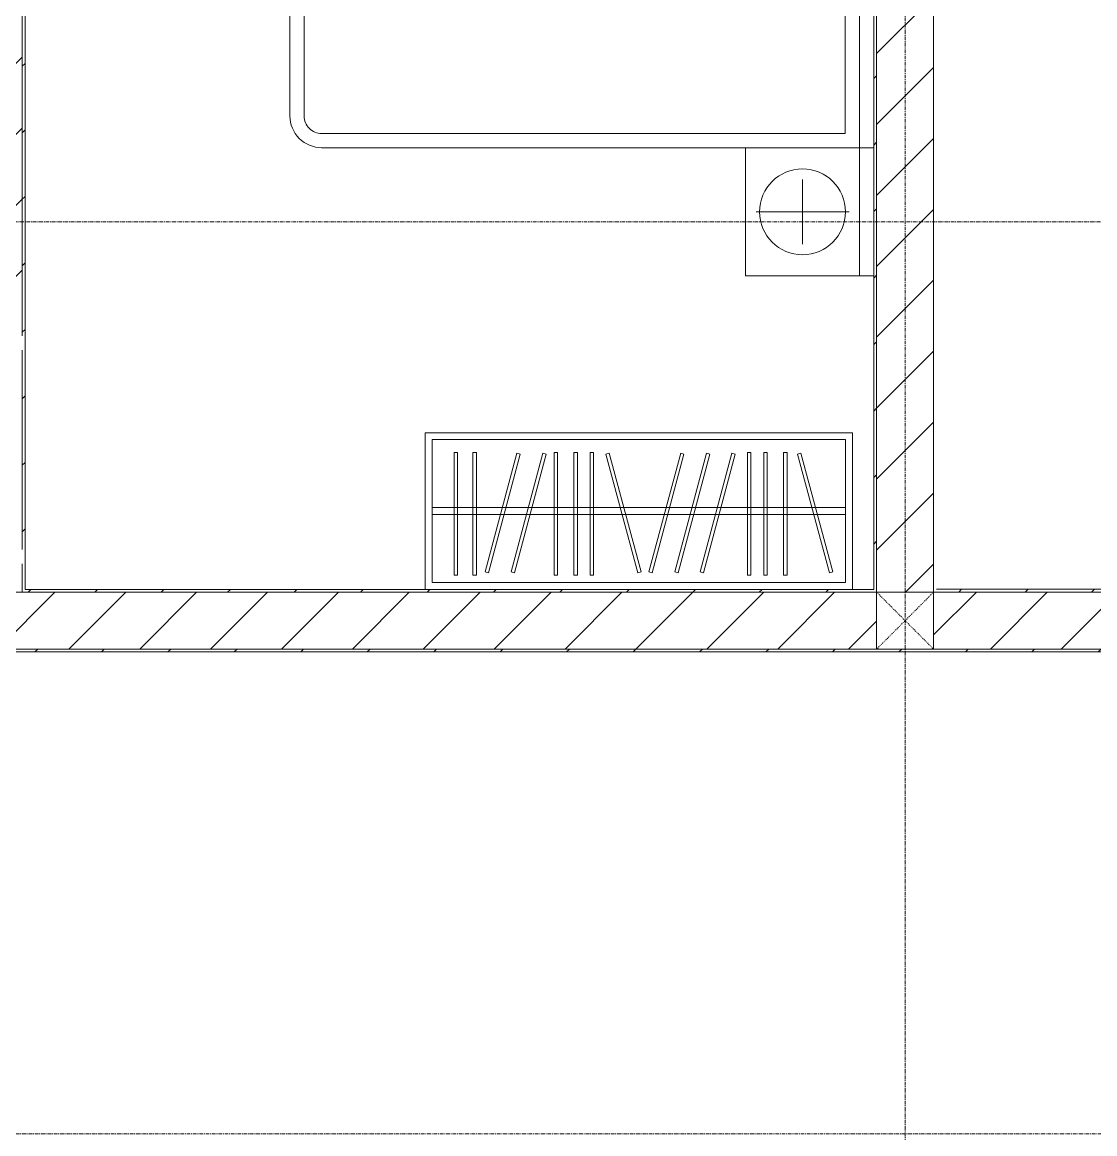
# Model space of a CAD drawing. Header units: millimetres. Extents: x 5357 to 201988, y -16345 to 109895.
# Drawn here: x 96853 to 100618, y 33837 to 37737 of the extents above; entities that cross this region are included whole.
import ezdxf

# ---------------------------------------------------------------- set-up
doc = ezdxf.new("R2010")
doc.units = ezdxf.units.MM
doc.linetypes.add('Dash', pattern=[6, 3, -3])
doc.linetypes.add('Grid Line', pattern=[22.225, 12.7, -3.175, 3.175, -3.175])
for name, color, linetype, lineweight in [('0-1', 7, 'Continuous', 5), ('A-WALL', 113, 'Continuous', 9), ('A-WALL-4', 113, 'Continuous', 18), ('A-WALL-PATT-1', 10, 'Continuous', 9), ('A-WALL-PATT-2', 53, 'Continuous', 9), ('A-WALL-PATT-3', 111, 'Continuous', 9), ('I-FURN-1', 53, 'Continuous', 9), ('I-WALL-1', 9, 'Continuous', 18), ('I-WALL-3', 2, 'Continuous', 18), ('S-COLS', 52, 'Continuous', 9), ('S-COLS-5', 52, 'Continuous', 18), ('S-COLS-6', 52, 'Dash', 9), ('S-COLS-HDLN', 52, 'Dash', 9), ('S-GRID-1', 1, 'Grid Line', 9)]:
    doc.layers.add(name, color=color, linetype=linetype, lineweight=lineweight)
pattern_1 = [(45, (0, 0), (-116.67262, 116.67262), [])]
pattern_2 = [(45, (0, 0), (-124.4508, 124.4508), [])]

# ---------------------------------------------------------------- blocks, each defined once
blk = doc.blocks.new('GIUONG NGU-2TAB-1600x2000 - GIUONG NGU-2TAB-1600x2000-V242-TKCS_MB SÂN ĐƯỜNG NỘI BỘ')
at = {"layer": 'I-FURN-1'}
for p, q in [((458.5, -50), (458.5, 0)), ((458.5, 0), (458.5, -50)), ((2108.2, -50), (2108.2, 0)), ((2108.2, 0), (2108.2, -50)), ((2558.2, -50), (2558.2, 0)), ((458.5, -50), (178.3, -50)), ((178.3, -50), (458.5, -50)), ((458.5, -50), (178.3, -50)), ((458.5, -450.3), (458.5, -50)), ((2108.2, -50), (458.5, -50)), ((458.5, -50), (458.5, -1938.9)), ((458.5, -50), (2108.2, -50)), ((458.5, -1938.9), (458.5, -50)), ((458.5, -450.3), (458.5, -50)), ((458.5, -50), (2108.2, -50)), ((2558.2, -50), (2108.2, -50)), ((2108.2, -50), (2108.2, -450.3)), ((2108.2, -1938.9), (2108.2, -50)), ((2108.2, -50), (2558.2, -50)), ((2108.2, -50), (2558.2, -50)), ((2108.2, -450.3), (2108.2, -50)), ((2108.2, -50), (2108.2, -1938.9)), ((2558.2, -450.3), (2558.2, -50)), ((2558.2, -50), (2558.2, -450.3)), ((8.5, -100), (8.5, -450.3)), ((8.5, -100), (8.5, -450.3)), ((233.5, -86.8), (233.5, -413.5)), ((508.5, -100), (2058.2, -100)), ((508.5, -1938.9), (508.5, -100)), ((2058.2, -100), (2058.2, -1938.9)), ((2333.2, -86.8), (2333.2, -413.5)), ((120.2, -250.2), (346.8, -250.2)), ((2446.5, -250.2), (2219.8, -250.2)), ((8.5, -450.3), (458.5, -450.3)), ((8.5, -450.3), (458.5, -450.3)), ((2108.2, -450.3), (2558.2, -450.3)), ((2558.2, -450.3), (2108.2, -450.3)), ((1997.1, -2000), (569.6, -2000)), ((569.6, -2050), (1997.1, -2050)), ((1997.1, -2050), (569.6, -2050))]:
    blk.add_line(p, q, dxfattribs=at)
for centre in [(233.5, -250.2), (2333.2, -250.2)]:
    blk.add_circle(centre, 150.7, dxfattribs=at)
for centre, radius, start, end in [((569.6, -1938.9), 111.1, 180, 270), ((569.6, -1938.9), 111.1, 180, 270), ((569.6, -1938.9), 61.1, 180, 270), ((1997.1, -1938.9), 111.1, 270, 360), ((1997.1, -1938.9), 61.1, 270, 0), ((1997.1, -1938.9), 111.1, 270, 0)]:
    blk.add_arc(centre, radius, start, end, dxfattribs=at)
blk = doc.blocks.new('TU QUAN AO-SUITE ROOM_3 - TU QUAN AO-SUITE ROOM_3-V243-TKCS_MB SÂN ĐƯỜNG NỘI BỘ')
at = {"layer": 'I-FURN-1'}
for p, q in [((0, 0), (-550, 0)), ((-550, 0), (-550, -1500)), ((-550, -1500), (-550, 0)), ((-550, 0), (0, 0)), ((-550, -24), (-550, -576)), ((-526, -24), (-24, -24)), ((-526, -1476), (-526, -24)), ((-526, -24), (-526, -600)), ((-287, -24), (-287, -576)), ((-263, -24), (-263, -576)), ((-24, -24), (-24, -1476)), ((-478.3, -181.1), (-61.3, -69.4)), ((-61.3, -69.4), (-58.2, -80.9)), ((-58.2, -80.9), (-475.2, -192.7)), ((-475.2, -192.7), (-478.3, -181.1)), ((-480.1, -229.7), (-50.1, -229.7)), ((-480.1, -241.7), (-480.1, -229.7)), ((-50.1, -229.7), (-50.1, -241.7)), ((-50.1, -241.7), (-480.1, -241.7)), ((-480.1, -299.2), (-50.1, -299.2)), ((-480.1, -311.2), (-480.1, -299.2)), ((-50.1, -311.2), (-480.1, -311.2)), ((-50.1, -299.2), (-50.1, -311.2)), ((-480.1, -356.4), (-50.1, -356.4)), ((-480.1, -368.4), (-480.1, -356.4)), ((-50.1, -368.4), (-480.1, -368.4)), ((-50.1, -356.4), (-50.1, -368.4)), ((-475.2, -411.5), (-478.3, -423.1)), ((-478.3, -423.1), (-61.3, -534.9)), ((-58.2, -523.3), (-475.2, -411.5)), ((-475.2, -500.3), (-478.3, -511.9)), ((-58.2, -612.1), (-475.2, -500.3)), ((-478.3, -511.9), (-61.3, -623.6)), ((-61.3, -534.9), (-58.2, -523.3)), ((-287, -576), (-287, -1476)), ((-263, -576), (-263, -1476)), ((-526, -1476), (-526, -600)), ((-475.2, -591.5), (-478.3, -603.1)), ((-478.3, -603.1), (-61.3, -714.9)), ((-58.2, -703.3), (-475.2, -591.5)), ((-61.3, -623.6), (-58.2, -612.1)), ((-61.3, -714.9), (-58.2, -703.3)), ((-478.3, -853.9), (-61.3, -742.1)), ((-58.2, -753.7), (-475.2, -865.5)), ((-61.3, -742.1), (-58.2, -753.7)), ((-475.2, -865.5), (-478.3, -853.9)), ((-480.1, -908.6), (-480.1, -920.6)), ((-480.1, -908.6), (-480.1, -920.6)), ((-50.1, -908.6), (-480.1, -908.6)), ((-480.1, -920.6), (-50.1, -920.6)), ((-50.1, -920.6), (-50.1, -908.6)), ((-480.1, -965.8), (-480.1, -977.8)), ((-480.1, -965.8), (-480.1, -977.8)), ((-50.1, -965.8), (-480.1, -965.8)), ((-50.1, -977.8), (-50.1, -965.8)), ((-480.1, -977.8), (-50.1, -977.8)), ((-480.1, -1035.3), (-480.1, -1047.3)), ((-480.1, -1035.3), (-480.1, -1047.3)), ((-50.1, -1035.3), (-480.1, -1035.3)), ((-480.1, -1047.3), (-50.1, -1047.3)), ((-50.1, -1047.3), (-50.1, -1035.3)), ((-475.2, -1075.3), (-478.3, -1086.9)), ((-478.3, -1086.9), (-61.3, -1198.6)), ((-58.2, -1187.1), (-475.2, -1075.3)), ((-475.2, -1166.5), (-478.3, -1178.1)), ((-58.2, -1278.3), (-475.2, -1166.5)), ((-478.3, -1178.1), (-61.3, -1289.9)), ((-61.3, -1198.6), (-58.2, -1187.1)), ((-61.3, -1289.9), (-58.2, -1278.3)), ((-480.1, -1320.5), (-480.1, -1332.5)), ((-480.1, -1320.5), (-480.1, -1332.5)), ((-50.1, -1320.5), (-480.1, -1320.5)), ((-50.1, -1332.5), (-50.1, -1320.5)), ((-480.1, -1332.5), (-50.1, -1332.5)), ((-480.1, -1386.9), (-480.1, -1398.9)), ((-480.1, -1386.9), (-480.1, -1398.9)), ((-50.1, -1386.9), (-480.1, -1386.9)), ((-480.1, -1398.9), (-50.1, -1398.9)), ((-50.1, -1398.9), (-50.1, -1386.9)), ((-24, -1476), (-526, -1476)), ((-550, -1500), (0, -1500)), ((0, -1500), (-550, -1500))]:
    blk.add_line(p, q, dxfattribs=at)
blk = doc.blocks.new('NCV_TKTC_TANG 1_rvt-1-TKCS_MB SÂN ĐƯỜNG NỘI BỘ')
at = {"layer": 'A-WALL-PATT-1'}
h = blk.add_hatch(dxfattribs=at)
h.set_pattern_fill('FP_1', color=256, style=0, pattern_type=2)
h.set_pattern_definition(pattern_2)
h.paths.add_polyline_path([(96852.6, 35737.4), (96852.6, 35836.9), (96752.6, 35836.9), (96752.6, 35737.4), (96852.1, 35737.4)])
h.paths.add_polyline_path([(96852.6, 36636.9), (96852.6, 37736.9), (96752.6, 37736.9), (96752.6, 36636.9), (96805, 36636.9)])
at = {"layer": 'A-WALL-PATT-2'}
h = blk.add_hatch(dxfattribs=at)
h.set_pattern_fill('FP_2', color=256, style=0, pattern_type=2)
h.set_pattern_definition(pattern_1)
h.paths.add_polyline_path([(96852.9, 35737.4), (96862.6, 35737.4), (96862.6, 40136.9), (96852.6, 40136.9), (96852.6, 35737.4)])
h = blk.add_hatch(dxfattribs=at)
h.set_pattern_fill('FP_2', color=256, style=0, pattern_type=2)
h.set_pattern_definition(pattern_1)
h.paths.add_polyline_path([(99852.3, 35746.9), (99852.6, 35746.9), (99852.6, 39226.9), (99842.6, 39226.9), (99842.6, 35746.9)])
h = blk.add_hatch(dxfattribs=at)
h.set_pattern_fill('FP_2', color=256, style=0, pattern_type=2)
h.set_pattern_definition(pattern_1)
h.paths.add_polyline_path([(99792.6, 35737.4), (99852.6, 35737.4), (99852.3, 35746.9), (96862.6, 35746.9), (96862.6, 35737.4), (99777.6, 35737.4)])
at = {"layer": 'I-WALL-1'}
for p, q in [((96852.6, 40136.9), (96852.6, 36636.9)), ((96862.6, 35746.9), (96862.6, 40126.9)), ((99842.6, 39226.9), (99842.6, 35746.9)), ((99852.6, 35746.9), (99852.6, 39226.9)), ((96852.6, 36586.9), (96852.6, 35886.9)), ((96852.6, 35836.9), (96852.6, 35736.9)), ((96852.6, 35736.9), (96862.6, 35736.9)), ((99842.6, 35746.9), (96862.6, 35746.9)), ((96862.6, 35736.9), (99852.6, 35736.9)), ((99852.6, 35736.9), (99852.6, 35746.9))]:
    blk.add_line(p, q, dxfattribs=at)
at = {"layer": 'I-FURN-1'}
for name, p, rotation in [('GIUONG NGU-2TAB-1600x2000 - GIUONG NGU-2TAB-1600x2000-V242-TKCS_MB SÂN ĐƯỜNG NỘI BỘ', (99842.6, 39405.2), 270.0000000000005), ('TU QUAN AO-SUITE ROOM_3 - TU QUAN AO-SUITE ROOM_3-V243-TKCS_MB SÂN ĐƯỜNG NỘI BỘ', (99767.6, 35746.9), 269.9999999999996)]:
    blk.add_blockref(name, p, dxfattribs=dict(at, rotation=rotation))
blk = doc.blocks.new('G1_SOF - BO TRU - 200x200-3050151-TKCS_MB SÂN ĐƯỜNG NỘI BỘ')
at = {"layer": 'S-COLS-HDLN'}
for p, q in [((-100, 100), (100, -100)), ((100, 100), (-100, -100))]:
    blk.add_line(p, q, dxfattribs=at)

msp = doc.modelspace()

# ---------------------------------------------------------------- hatches: boundary and pattern name
at = {"layer": 'A-WALL-PATT-3'}
h = msp.add_hatch(dxfattribs=at)
h.set_pattern_fill('FP_1', color=256, style=0, pattern_type=2)
h.set_pattern_definition(pattern_2)
h.paths.add_polyline_path([(100052.6, 35737.4), (100052.6, 39236.9), (99852.6, 39236.9), (99852.6, 35737.4)])
h = msp.add_hatch(dxfattribs=at)
h.set_pattern_fill('FP_1', color=256, style=0, pattern_type=2)
h.set_pattern_definition(pattern_2)
h.paths.add_polyline_path([(92446.9, 35537.4), (93612.4, 35537.4), (93612.4, 35737.4), (91852.6, 35736.9), (91852.6, 35537.4)])
h.paths.add_polyline_path([(94851.5, 35537.4), (94852.4, 35539.2), (94851.5, 35737.4), (94702.4, 35736.9), (94702.4, 35537.4)])
h.paths.add_polyline_path([(116252.6, 35537.4), (116252.6, 35737.4), (111452.6, 35737.4), (111452.6, 35537.4), (116147, 35537.4)])
h.paths.add_polyline_path([(96002.6, 35537.4), (99852.6, 35537.4), (99852.6, 35737.4), (95052.4, 35736.9), (95052.6, 35537.4)])
h.paths.add_polyline_path([(100403, 35537.4), (104212.6, 35537.4), (104212.6, 35737.4), (100052.6, 35737.4), (100052.6, 35537.4)])
h.paths.add_polyline_path([(104412.6, 35537.4), (108052.6, 35537.4), (108052.6, 35737.4), (104412.6, 35737.4), (104412.6, 35620.7)])
h.paths.add_polyline_path([(108252.6, 35537.4), (111252.6, 35537.4), (111252.6, 35737.4), (108252.6, 35737.4), (108252.6, 35663)])
h = msp.add_hatch(dxfattribs=at)
h.set_pattern_fill('FP_2', color=256, style=0, pattern_type=2)
h.set_pattern_definition(pattern_1)
h.paths.add_polyline_path([(114296.2, 35737.4), (114892.6, 35738.8), (114892.6, 35747.4), (100052.6, 35747.4), (100052.6, 35737.4), (113102.8, 35737.4)])
h = msp.add_hatch(dxfattribs=at)
h.set_pattern_fill('FP_2', color=256, style=0, pattern_type=2)
h.set_pattern_definition(pattern_1)
h.paths.add_polyline_path([(103471.7, 35527.4), (104212.6, 35527.4), (104212.6, 35537.4), (94702.4, 35537.4), (94702.4, 35527.4), (102246.9, 35527.4)])
h.paths.add_polyline_path([(92508.5, 35527.4), (93612.4, 35527.4), (93612.4, 35537.4), (91642.6, 35534.9), (91642.6, 35527.4), (91852.6, 35527.4)])

# ---------------------------------------------------------------- linework, layer by layer
at = {"layer": 'A-WALL'}
for p, q in [((99852.6, 35537.4), (99852.6, 35737.4)), ((100052.6, 35737.4), (100052.6, 35537.4)), ((95052.6, 35537.4), (99852.6, 35537.4)), ((99852.6, 35537.4), (95052.6, 35537.4)), ((100052.6, 35537.4), (104212.6, 35537.4)), ((104212.6, 35537.4), (100052.6, 35537.4))]:
    msp.add_line(p, q, dxfattribs=at)
at = {"layer": 'A-WALL-4'}
for p, q in [((99852.6, 39236.9), (99852.6, 35737.4)), ((100052.6, 35747.4), (100052.6, 38351.1)), ((100052.6, 35737.4), (95052.6, 35737.4))]:
    msp.add_line(p, q, dxfattribs=at)
at = {"layer": 'I-WALL-3'}
for p, q in [((100052.6, 35747.4), (100052.6, 35737.4)), ((100052.6, 35737.4), (111452.6, 35737.4)), ((114892.6, 35747.4), (100062.6, 35747.4)), ((100052.6, 35537.4), (99852.6, 35537.4)), ((94702.4, 35527.4), (104202.6, 35527.4))]:
    msp.add_line(p, q, dxfattribs=at)
at = {"layer": 'S-COLS'}
for p, q in [((99852.6, 35737.4), (99852.6, 35537.4)), ((100052.6, 35537.4), (100052.6, 35737.4))]:
    msp.add_line(p, q, dxfattribs=at)
at = {"layer": 'S-COLS-5'}
for p, q in [((100052.6, 35737.4), (99852.6, 35737.4)), ((99852.6, 35537.4), (100052.6, 35537.4))]:
    msp.add_line(p, q, dxfattribs=at)
at = {"layer": 'S-GRID-1'}
for p, q in [((99952.6, 20960.6), (99952.6, 80482.7)), ((131551.8, 37036.9), (29351.8, 37036.9)), ((128757.8, 33836.9), (32145.8, 33836.9))]:
    msp.add_line(p, q, dxfattribs=at)

# ---------------------------------------------------------------- block references
at = {"layer": '0-1'}
msp.add_blockref('NCV_TKTC_TANG 1_rvt-1-TKCS_MB SÂN ĐƯỜNG NỘI BỘ', (0, 0), dxfattribs=at)
at = {"layer": 'S-COLS-6'}
msp.add_blockref('G1_SOF - BO TRU - 200x200-3050151-TKCS_MB SÂN ĐƯỜNG NỘI BỘ', (99952.6, 35637.4), dxfattribs=at)

doc.saveas('drawing.dxf')
